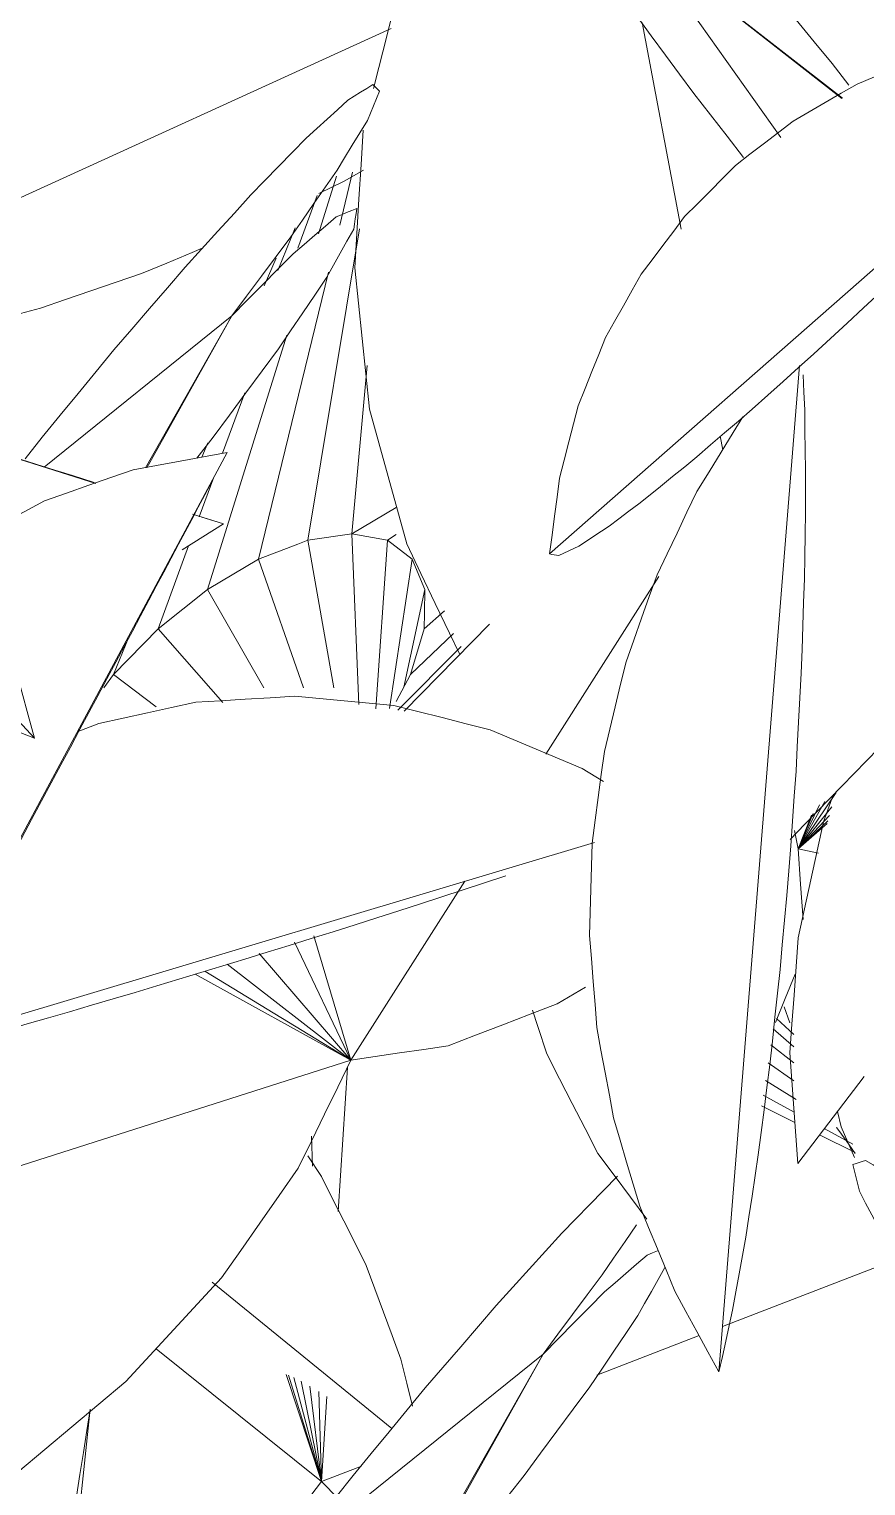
# Model space of a CAD drawing. Header units: metres. Extents: x 13.9 to 26.7, y -0.2 to 3.2.
# Drawn here: x 21.2253 to 21.2613, y 1.6956 to 1.7582 of the extents above; entities that cross this region are included whole.
import ezdxf

# ---------------------------------------------------------------- set-up
doc = ezdxf.new("R2010")
doc.units = ezdxf.units.M
doc.layers.add('Importações nas famílias', color=10, linetype='Continuous', lineweight=5)
doc.layers.add('Vegetação', color=7, linetype='Continuous', lineweight=5)

# ---------------------------------------------------------------- blocks, each defined once
blk = doc.blocks.new('Planta_pergolado_12200 - plantas pergolado_skp_Component_17-V2835-Corte 1')
at = {"layer": 'Importações nas famílias'}
for p, q in [((21.236703, 1.692618), (21.24742, 1.701251)), ((21.243639, 1.694592), (21.24742, 1.701251)), ((21.24371, 1.69461), (21.24742, 1.701251)), ((21.245908, 1.695135), (21.246612, 1.69603))]:
    blk.add_line(p, q, dxfattribs=at)
at = {"layer": 'Importações nas famílias', "flags": 128}
for points in [[(21.250619, 1.708897), (21.250022, 1.708286), (21.249425, 1.707674), (21.248828, 1.707062), (21.248231, 1.70645)], [(21.249956, 1.704652), (21.250453, 1.705369), (21.250949, 1.706085), (21.251446, 1.706802)], [(21.248231, 1.70645), (21.247526, 1.705673), (21.246821, 1.704897), (21.246116, 1.70412), (21.245411, 1.703344)], [(21.251903, 1.705508), (21.251442, 1.705111), (21.250981, 1.704715), (21.25052, 1.704319), (21.250059, 1.703923)], [(21.252349, 1.705689), (21.252126, 1.705598), (21.251903, 1.705508)], [(21.251501, 1.702909), (21.25179, 1.703426), (21.252079, 1.703943), (21.252368, 1.704461), (21.252656, 1.704978)], [(21.24742, 1.701251), (21.248054, 1.702101), (21.248688, 1.702952), (21.249322, 1.703802), (21.249956, 1.704652)], [(21.250059, 1.703923), (21.249399, 1.703255), (21.248739, 1.702587), (21.24808, 1.701919), (21.24742, 1.701251)], [(21.245411, 1.703344), (21.244646, 1.702456), (21.24388, 1.701567), (21.243115, 1.700679), (21.24235, 1.699791)], [(21.249427, 1.699839), (21.249946, 1.700606), (21.250464, 1.701374), (21.250983, 1.702141), (21.251501, 1.702909)], [(21.24235, 1.699791), (21.241577, 1.698852), (21.240804, 1.697912), (21.24003, 1.696973), (21.239257, 1.696034)], [(21.246612, 1.69603), (21.247316, 1.696982), (21.248019, 1.697934), (21.248723, 1.698886), (21.249427, 1.699839)], [(21.239257, 1.696034), (21.238529, 1.695107), (21.2378, 1.694181), (21.237072, 1.693254)]]:
    blk.add_lwpolyline(points, dxfattribs=at)
blk = doc.blocks.new('Planta_pergolado_12200 - plantas pergolado_skp_Component_16-V2836-Corte 1')
blk.add_blockref('Planta_pergolado_12200 - plantas pergolado_skp_Component_17-V2835-Corte 1', (0, 0))
blk = doc.blocks.new('Planta_pergolado_12200 - plantas pergolado_skp_-V2895-Corte 1')
blk.add_blockref('Planta_pergolado_12200 - plantas pergolado_skp_Component_16-V2836-Corte 1', (0, 0))
blk = doc.blocks.new('Planta_pergolado_12200 - plantas pergolado_skp_Component_12-V2901-Corte 1')
at = {"layer": 'Importações nas famílias'}
for p, q in [((21.227393, 1.728017), (21.228325, 1.728377)), ((21.249105, 1.726438), (21.250019, 1.725877)), ((21.24964, 1.723259), (21.220468, 1.714517))]:
    blk.add_line(p, q, dxfattribs=at)
at = {"layer": 'Importações nas famílias', "flags": 128}
for points in [[(21.228325, 1.728377), (21.229366, 1.728603), (21.230407, 1.728829), (21.231447, 1.729056), (21.232488, 1.729282)], [(21.232488, 1.729282), (21.233552, 1.729346), (21.234617, 1.72941), (21.235682, 1.729475), (21.236746, 1.729539)], [(21.236746, 1.729539), (21.23781, 1.729439), (21.238874, 1.72934), (21.239938, 1.729241), (21.241002, 1.729142)], [(21.241002, 1.729142), (21.24204, 1.728881), (21.243078, 1.728621), (21.244116, 1.72836), (21.245154, 1.7281)], [(21.245154, 1.7281), (21.246141, 1.727684), (21.247129, 1.727269), (21.248117, 1.726853), (21.249105, 1.726438)], [(21.245825, 1.721823), (21.244907, 1.721521), (21.243989, 1.72122), (21.243071, 1.720919), (21.242153, 1.720617)], [(21.242153, 1.720617), (21.241214, 1.720317), (21.240276, 1.720017), (21.239337, 1.719717), (21.238399, 1.719416)], [(21.238399, 1.719416), (21.237451, 1.719121), (21.236502, 1.718825), (21.235554, 1.718529), (21.234605, 1.718234)], [(21.234605, 1.718234), (21.233657, 1.717946), (21.23271, 1.717658), (21.231762, 1.71737), (21.230814, 1.717082)], [(21.230814, 1.717082), (21.229877, 1.716805), (21.22894, 1.716528), (21.228003, 1.716252), (21.227067, 1.715975)], [(21.227067, 1.715975), (21.226151, 1.715712), (21.225236, 1.715449), (21.224321, 1.715186), (21.223406, 1.714924)]]:
    blk.add_lwpolyline(points, dxfattribs=at)
blk = doc.blocks.new('Planta_pergolado_12200 - plantas pergolado_skp_Component_12-V2902-Corte 1')
at = {"layer": 'Importações nas famílias'}
for p, q in [((21.233836, 1.740028), (21.217904, 1.710325)), ((21.221698, 1.735459), (21.222476, 1.736059)), ((21.216721, 1.730798), (21.217319, 1.731445)), ((21.217474, 1.709524), (21.214816, 1.704568))]:
    blk.add_line(p, q, dxfattribs=at)
at = {"layer": 'Importações nas famílias', "flags": 128}
for points in [[(21.229797, 1.739283), (21.230807, 1.739469), (21.231816, 1.739655), (21.232826, 1.739842), (21.233836, 1.740028)], [(21.225981, 1.737949), (21.226935, 1.738283), (21.227889, 1.738616), (21.228843, 1.738949), (21.229797, 1.739283)], [(21.233356, 1.739117), (21.233116, 1.738661), (21.232876, 1.738205)], [(21.232876, 1.738205), (21.232595, 1.737673), (21.232313, 1.737141), (21.232032, 1.73661), (21.231751, 1.736078)], [(21.222476, 1.736059), (21.223352, 1.736532), (21.224228, 1.737004), (21.225104, 1.737477), (21.225981, 1.737949)], [(21.231751, 1.736078), (21.231431, 1.735476), (21.231111, 1.734874), (21.230791, 1.734272), (21.230471, 1.733671)], [(21.230471, 1.733671), (21.230117, 1.733005), (21.229762, 1.73234), (21.229408, 1.731675), (21.229053, 1.73101)], [(21.214607, 1.727551), (21.215135, 1.728363), (21.215664, 1.729175), (21.216193, 1.729987), (21.216721, 1.730798)], [(21.229053, 1.73101), (21.228667, 1.730288), (21.228282, 1.729567), (21.227896, 1.728846), (21.227511, 1.728125)], [(21.227511, 1.728125), (21.227099, 1.727355), (21.226686, 1.726586), (21.226274, 1.725817), (21.225862, 1.725048)], [(21.21307, 1.723991), (21.213454, 1.724881), (21.213838, 1.725771), (21.214223, 1.726661), (21.214607, 1.727551)], [(21.225862, 1.725048), (21.225428, 1.724239), (21.224994, 1.72343), (21.22456, 1.722621), (21.224125, 1.721813)], [(21.212149, 1.720202), (21.212379, 1.721149), (21.212609, 1.722097), (21.21284, 1.723044), (21.21307, 1.723991)], [(21.224125, 1.721813), (21.223674, 1.720973), (21.223222, 1.720134), (21.222771, 1.719295), (21.22232, 1.718456)], [(21.211935, 1.717255), (21.212006, 1.718237), (21.212077, 1.71922), (21.212149, 1.720202)], [(21.22232, 1.718456), (21.221856, 1.717596), (21.221392, 1.716735), (21.220929, 1.715875), (21.220468, 1.715021)], [(21.213213, 1.708363), (21.212965, 1.709346), (21.212717, 1.710329), (21.212469, 1.711312), (21.21225, 1.712179)], [(21.214816, 1.704568), (21.214415, 1.705517), (21.214014, 1.706465), (21.213614, 1.707414), (21.213213, 1.708363)], [(21.216223, 1.707166), (21.215754, 1.7063), (21.215285, 1.705434), (21.214816, 1.704568)]]:
    blk.add_lwpolyline(points, dxfattribs=at)
blk = doc.blocks.new('Planta_pergolado_12200 - plantas pergolado_skp_Component_17-V2904-Corte 1')
at = {"layer": 'Importações nas famílias'}
for p, q in [((21.225966, 1.739397), (21.234042, 1.745903)), ((21.230327, 1.739359), (21.234042, 1.745903)), ((21.230386, 1.739359), (21.234042, 1.745903)), ((21.22588, 1.740686), (21.225152, 1.73976)), ((21.232531, 1.739787), (21.233234, 1.740683))]:
    blk.add_line(p, q, dxfattribs=at)
at = {"layer": 'Importações nas famílias', "flags": 128}
for points in [[(21.240108, 1.755859), (21.239839, 1.755687), (21.239571, 1.755516), (21.239302, 1.755344), (21.239034, 1.755172)], [(21.239866, 1.754305), (21.239997, 1.75462), (21.240129, 1.754934), (21.24026, 1.755249), (21.240392, 1.755563)], [(21.240392, 1.755563), (21.240321, 1.755637), (21.24025, 1.755711), (21.240179, 1.755785), (21.240108, 1.755859)], [(21.239034, 1.755172), (21.238585, 1.754767), (21.238137, 1.754361), (21.237689, 1.753955), (21.237241, 1.75355)], [(21.238565, 1.752171), (21.23889, 1.752704), (21.239215, 1.753238), (21.23954, 1.753772), (21.239866, 1.754305)], [(21.237241, 1.75355), (21.236644, 1.752938), (21.236048, 1.752326), (21.235451, 1.751714), (21.234854, 1.751102)], [(21.236579, 1.749305), (21.237075, 1.750021), (21.237572, 1.750738), (21.238069, 1.751454), (21.238565, 1.752171)], [(21.234854, 1.751102), (21.234149, 1.750326), (21.233444, 1.749549), (21.232739, 1.748773), (21.232034, 1.747996)], [(21.239417, 1.750522), (21.239194, 1.750432), (21.238972, 1.750341), (21.238749, 1.750251), (21.238526, 1.75016)], [(21.239279, 1.74963), (21.239314, 1.749853), (21.239348, 1.750076), (21.239383, 1.750299), (21.239417, 1.750522)], [(21.238526, 1.75016), (21.238065, 1.749764), (21.237604, 1.749368), (21.237143, 1.748971), (21.236682, 1.748575)], [(21.234042, 1.745903), (21.234677, 1.746754), (21.235311, 1.747604), (21.235945, 1.748454), (21.236579, 1.749305)], [(21.238124, 1.747561), (21.238413, 1.748078), (21.238701, 1.748596), (21.23899, 1.749113), (21.239279, 1.74963)], [(21.236682, 1.748575), (21.236022, 1.747907), (21.235362, 1.747239), (21.234702, 1.746571), (21.234042, 1.745903)], [(21.232034, 1.747996), (21.231268, 1.747108), (21.230503, 1.74622), (21.229738, 1.745332), (21.228973, 1.744443)], [(21.23605, 1.744491), (21.236568, 1.745258), (21.237087, 1.746026), (21.237605, 1.746793), (21.238124, 1.747561)], [(21.228973, 1.744443), (21.2282, 1.743504), (21.227426, 1.742565), (21.226653, 1.741625), (21.22588, 1.740686)], [(21.233234, 1.740683), (21.233938, 1.741635), (21.234642, 1.742587), (21.235346, 1.743539), (21.23605, 1.744491)]]:
    blk.add_lwpolyline(points, dxfattribs=at)
blk = doc.blocks.new('Planta_pergolado_12200 - plantas pergolado_skp_Component_16-V2905-Corte 1')
for name in ['Planta_pergolado_12200 - plantas pergolado_skp_Component_17-V2904-Corte 1', 'Planta_pergolado_12200 - plantas pergolado_skp_Component_12-V2902-Corte 1', 'Planta_pergolado_12200 - plantas pergolado_skp_Component_12-V2901-Corte 1']:
    blk.add_blockref(name, (0, 0))
blk = doc.blocks.new('Planta_pergolado_12200 - plantas pergolado_skp_Component_12-V88-Corte 1')
at = {"layer": 'Importações nas famílias'}
blk.add_line((16.564031, 0.791203), (16.591644, 0.820944), dxfattribs=at)
at = {"layer": 'Importações nas famílias', "flags": 128}
for points in [[(16.589206, 0.821122), (16.588551, 0.821013), (16.587895, 0.820904), (16.58724, 0.820796), (16.586585, 0.820687)], [(16.591644, 0.820944), (16.591034, 0.820989), (16.590425, 0.821033), (16.589815, 0.821077), (16.589206, 0.821122)], [(16.591234, 0.817929), (16.591337, 0.818683), (16.591439, 0.819437), (16.591541, 0.82019), (16.591644, 0.820944)], [(16.586585, 0.820687), (16.585899, 0.820428), (16.585213, 0.820169), (16.584527, 0.81991), (16.583841, 0.819651)], [(16.583841, 0.819651), (16.583141, 0.819248), (16.582441, 0.818845), (16.581741, 0.818442), (16.581041, 0.818038)], [(16.581041, 0.818038), (16.580343, 0.8175), (16.579644, 0.816962), (16.578946, 0.816424), (16.578248, 0.815886)], [(16.59042, 0.814907), (16.590624, 0.815662), (16.590827, 0.816418), (16.591031, 0.817174), (16.591234, 0.817929)], [(16.578248, 0.815886), (16.577568, 0.815226), (16.576888, 0.814565), (16.576209, 0.813905), (16.575529, 0.813245)], [(16.589211, 0.811909), (16.589513, 0.812659), (16.589815, 0.813408), (16.590118, 0.814157), (16.59042, 0.814907)], [(16.575529, 0.813245), (16.574883, 0.812478), (16.574238, 0.811711), (16.573593, 0.810944), (16.572947, 0.810177)], [(16.587619, 0.808971), (16.588017, 0.809706), (16.588415, 0.81044), (16.588813, 0.811175), (16.589211, 0.811909)], [(16.572947, 0.810177), (16.572351, 0.809321), (16.571755, 0.808465), (16.571159, 0.80761), (16.570563, 0.806754)], [(16.585663, 0.806124), (16.586152, 0.806836), (16.586641, 0.807548), (16.58713, 0.808259), (16.587619, 0.808971)], [(16.570563, 0.806754), (16.570031, 0.805829), (16.569499, 0.804905), (16.568966, 0.803981), (16.568434, 0.803056)], [(16.583364, 0.803401), (16.583938, 0.804081), (16.584513, 0.804762), (16.585088, 0.805443), (16.585663, 0.806124)], [(16.580748, 0.80083), (16.581402, 0.801473), (16.582056, 0.802115), (16.58271, 0.802758), (16.583364, 0.803401)], [(16.568434, 0.803056), (16.567977, 0.802085), (16.567521, 0.801114), (16.567064, 0.800142), (16.566786, 0.79955)], [(16.577843, 0.798442), (16.578569, 0.799039), (16.579295, 0.799636), (16.580021, 0.800233), (16.580748, 0.80083)], [(16.574683, 0.796262), (16.575473, 0.796807), (16.576263, 0.797352), (16.577053, 0.797897), (16.577843, 0.798442)], [(16.571302, 0.794315), (16.572148, 0.794802), (16.572993, 0.795289), (16.573838, 0.795776), (16.574683, 0.796262)], [(16.564854, 0.794192), (16.56458, 0.793196), (16.564305, 0.7922), (16.564031, 0.791203)], [(16.567738, 0.792623), (16.568629, 0.793046), (16.56952, 0.793469), (16.570411, 0.793892), (16.571302, 0.794315)], [(16.564031, 0.791203), (16.564958, 0.791558), (16.565884, 0.791913), (16.566811, 0.792268), (16.567738, 0.792623)]]:
    blk.add_lwpolyline(points, dxfattribs=at)
blk = doc.blocks.new('Planta_pergolado_12200 - plantas pergolado_skp_Component_16-V2921-Corte 1')
at = {"extrusion": (0, 0, -1), "zscale": -1}
blk.add_blockref('Planta_pergolado_12200 - plantas pergolado_skp_Component_12-V88-Corte 1', (-37.789593, 0.936533), dxfattribs=at)
blk = doc.blocks.new('Planta_pergolado_12200 - plantas pergolado_skp_Component_12-V2706-Corte 1')
at = {"layer": 'Importações nas famílias'}
for p, q in [((21.247705, 0.993632), (21.273953, 1.016735)), ((21.271732, 1.014468), (21.270992, 1.013713))]:
    blk.add_line(p, q, dxfattribs=at)
at = {"layer": 'Importações nas famílias', "flags": 128}
for points in [[(21.267107, 1.016006), (21.267947, 1.016143), (21.268786, 1.01628), (21.269625, 1.016416), (21.270465, 1.016553)], [(21.270465, 1.016553), (21.271337, 1.016599), (21.272209, 1.016644), (21.273081, 1.01669), (21.273953, 1.016735)], [(21.273953, 1.016735), (21.273213, 1.01598), (21.272472, 1.015224)], [(21.263917, 1.0151), (21.264715, 1.015326), (21.265512, 1.015553), (21.26631, 1.015779), (21.267107, 1.016006)], [(21.260931, 1.013844), (21.261677, 1.014158), (21.262424, 1.014472), (21.263171, 1.014786), (21.263917, 1.0151)], [(21.258181, 1.012254), (21.258868, 1.012651), (21.259556, 1.013049), (21.260243, 1.013447), (21.260931, 1.013844)], [(21.270992, 1.013713), (21.270232, 1.012955), (21.269472, 1.012197), (21.268712, 1.011439), (21.267951, 1.010682)], [(21.255697, 1.010346), (21.256318, 1.010823), (21.256939, 1.0113), (21.25756, 1.011777), (21.258181, 1.012254)], [(21.267951, 1.010682), (21.267189, 1.00994), (21.266427, 1.009198), (21.265665, 1.008456), (21.264903, 1.007714)], [(21.253508, 1.008141), (21.254056, 1.008692), (21.254603, 1.009243), (21.25515, 1.009794), (21.255697, 1.010346)], [(21.251639, 1.005665), (21.252106, 1.006284), (21.252574, 1.006903), (21.253041, 1.007522), (21.253508, 1.008141)], [(21.264903, 1.007714), (21.264157, 1.007005), (21.263411, 1.006296), (21.262665, 1.005587), (21.261918, 1.004878)], [(21.250108, 1.002945), (21.250491, 1.003625), (21.250873, 1.004305), (21.251256, 1.004985), (21.251639, 1.005665)], [(21.261918, 1.004878), (21.261206, 1.004219), (21.260493, 1.00356), (21.25978, 1.002901), (21.259067, 1.002241)], [(21.248935, 1.00001), (21.249228, 1.000744), (21.249522, 1.001477), (21.249815, 1.002211), (21.250108, 1.002945)], [(21.259067, 1.002241), (21.258404, 1.001647), (21.257742, 1.001053), (21.257079, 1.000459), (21.256416, 0.999865)], [(21.248131, 0.996894), (21.248332, 0.997673), (21.248533, 0.998452), (21.248734, 0.999231), (21.248935, 1.00001)], [(21.256416, 0.999865), (21.255819, 0.999351), (21.255222, 0.998836), (21.254625, 0.998321), (21.254028, 0.997806)], [(21.254028, 0.997806), (21.253511, 0.997383), (21.252994, 0.996959), (21.252476, 0.996535), (21.251959, 0.996112)], [(21.247705, 0.993632), (21.247812, 0.994447), (21.247918, 0.995263), (21.248024, 0.996079), (21.248131, 0.996894)], [(21.251959, 0.996112), (21.251534, 0.995789), (21.251108, 0.995467), (21.250683, 0.995144), (21.250257, 0.994822)], [(21.250257, 0.994822), (21.249933, 0.994608), (21.24961, 0.994395), (21.249286, 0.994181), (21.248962, 0.993967)], [(21.248962, 0.993967), (21.248748, 0.993867), (21.248534, 0.993767), (21.248319, 0.993667), (21.248105, 0.993567)], [(21.248105, 0.993567), (21.248005, 0.993583), (21.247905, 0.993599), (21.247805, 0.993615), (21.247705, 0.993632)]]:
    blk.add_lwpolyline(points, dxfattribs=at)
blk = doc.blocks.new('Planta_pergolado_12200 - plantas pergolado_skp_Component_12-V158-Corte 1')
at = {"layer": 'Importações nas famílias'}
blk.add_line((16.709104, 1.098091), (16.705636, 1.141375), dxfattribs=at)
at = {"layer": 'Importações nas famílias', "flags": 128}
for points in [[(16.705482, 1.140979), (16.70545, 1.140221), (16.705418, 1.139463)], [(16.705418, 1.139463), (16.705408, 1.138598), (16.705398, 1.137734), (16.705388, 1.136869), (16.705379, 1.136005)], [(16.710051, 1.135958), (16.70953, 1.136805), (16.70901, 1.137651), (16.70849, 1.138498), (16.708079, 1.139166)], [(16.705379, 1.136005), (16.705391, 1.135054), (16.705404, 1.134103), (16.705416, 1.133152), (16.705429, 1.132201)], [(16.711767, 1.132373), (16.711338, 1.133269), (16.710909, 1.134166), (16.71048, 1.135062), (16.710051, 1.135958)], [(16.705429, 1.132201), (16.705464, 1.131186), (16.705499, 1.130172), (16.705534, 1.129157), (16.705568, 1.128142)], [(16.713099, 1.128628), (16.712766, 1.129564), (16.712433, 1.130501), (16.7121, 1.131437), (16.711767, 1.132373)], [(16.714033, 1.124766), (16.713799, 1.125732), (16.713566, 1.126697), (16.713333, 1.127663), (16.713099, 1.128628)], [(16.705568, 1.128142), (16.705625, 1.127087), (16.705681, 1.126032), (16.705737, 1.124977), (16.705793, 1.123922)], [(16.714557, 1.12083), (16.714426, 1.121814), (16.714295, 1.122798), (16.714164, 1.123782), (16.714033, 1.124766)], [(16.705793, 1.123922), (16.705869, 1.122852), (16.705946, 1.121782), (16.706022, 1.120711), (16.706098, 1.119641)], [(16.714666, 1.116863), (16.714639, 1.117854), (16.714611, 1.118846), (16.714584, 1.119838), (16.714557, 1.12083)], [(16.706098, 1.119641), (16.706193, 1.11858), (16.706287, 1.11752), (16.706382, 1.116459), (16.706476, 1.115398)], [(16.714359, 1.112909), (16.714435, 1.113897), (16.714512, 1.114886), (16.714589, 1.115874), (16.714666, 1.116863)], [(16.706476, 1.115398), (16.706587, 1.114372), (16.706697, 1.113346), (16.706808, 1.11232), (16.706918, 1.111294)], [(16.713639, 1.109012), (16.713819, 1.109986), (16.713999, 1.11096), (16.714179, 1.111934), (16.714359, 1.112909)], [(16.706918, 1.111294), (16.707042, 1.110327), (16.707166, 1.109359), (16.70729, 1.108392), (16.707414, 1.107424)], [(16.712514, 1.105215), (16.712795, 1.106164), (16.713076, 1.107114), (16.713357, 1.108063), (16.713639, 1.109012)], [(16.707414, 1.107424), (16.707549, 1.106538), (16.707683, 1.105652), (16.707818, 1.104766), (16.707952, 1.10388)], [(16.710996, 1.101562), (16.711376, 1.102475), (16.711755, 1.103388), (16.712134, 1.104302), (16.712514, 1.105215)], [(16.707952, 1.10388), (16.708094, 1.103096), (16.708236, 1.102312), (16.708378, 1.101528), (16.70852, 1.100745)], [(16.709104, 1.098091), (16.709577, 1.098959), (16.71005, 1.099826), (16.710523, 1.100694), (16.710996, 1.101562)], [(16.70852, 1.100745), (16.708666, 1.100081), (16.708812, 1.099418), (16.708958, 1.098755), (16.709104, 1.098091)]]:
    blk.add_lwpolyline(points, dxfattribs=at)
blk = doc.blocks.new('Planta_pergolado_12200 - plantas pergolado_skp_Component_16-V2942-Corte 1')
blk.add_blockref('Planta_pergolado_12200 - plantas pergolado_skp_Component_12-V2706-Corte 1', (0, 0.742029))
at = {"extrusion": (0, 0, -1), "zscale": -1}
blk.add_blockref('Planta_pergolado_12200 - plantas pergolado_skp_Component_12-V158-Corte 1', (-37.96409, 0.602393), dxfattribs=at)
blk = doc.blocks.new('Planta_pergolado_12200 - plantas pergolado_skp_-V2967-Corte 1')
for name in ['Planta_pergolado_12200 - plantas pergolado_skp_Component_16-V2921-Corte 1', 'Planta_pergolado_12200 - plantas pergolado_skp_Component_16-V2942-Corte 1', 'Planta_pergolado_12200 - plantas pergolado_skp_Component_16-V2905-Corte 1']:
    blk.add_blockref(name, (0, 0))
blk = doc.blocks.new('Planta_pergolado_12200 - plantas pergolado_skp_-V2968-Corte 1')
for name in ['Planta_pergolado_12200 - plantas pergolado_skp_-V2967-Corte 1', 'Planta_pergolado_12200 - plantas pergolado_skp_-V2895-Corte 1']:
    blk.add_blockref(name, (0, 0))
blk = doc.blocks.new('Planta_pergolado_12200 - plantas pergolado_skp_Component_12-V778-Corte 1')
at = {"layer": 'Importações nas famílias'}
for p, q in [((16.649236, 1.717993), (16.648657, 1.717108)), ((16.645626, 1.706264), (16.653355, 1.712567))]:
    blk.add_line(p, q, dxfattribs=at)
at = {"layer": 'Importações nas famílias', "flags": 128}
for points in [[(16.648657, 1.717108), (16.648176, 1.716151), (16.647695, 1.715194), (16.647214, 1.714237), (16.646734, 1.71328)], [(16.646734, 1.71328), (16.646362, 1.712273), (16.64599, 1.711267), (16.645619, 1.710261), (16.645247, 1.709255)], [(16.645247, 1.709255), (16.644993, 1.708223), (16.644749, 1.707229)]]:
    blk.add_lwpolyline(points, dxfattribs=at)
blk = doc.blocks.new('Planta_pergolado_12200 - plantas pergolado_skp_Component_16-V3179-Corte 1')
at = {"extrusion": (0, 0, -1), "zscale": -0.9999999999999996}
blk.add_blockref('Planta_pergolado_12200 - plantas pergolado_skp_Component_12-V778-Corte 1', (-37.88655, -0.008219), dxfattribs=at)
blk = doc.blocks.new('Planta_pergolado_12200 - plantas pergolado_skp_-V3234-Corte 1')
blk.add_blockref('Planta_pergolado_12200 - plantas pergolado_skp_Component_16-V3179-Corte 1', (0, 0))
blk = doc.blocks.new('Planta_pergolado_12200 - plantas pergolado_skp_Component_12-V942-Corte 1')
at = {"layer": 'Importações nas famílias'}
for p, q in [((16.627071, 1.732354), (16.626645, 1.733544)), ((16.625322, 1.72141), (16.628176, 1.717671))]:
    blk.add_line(p, q, dxfattribs=at)
at = {"layer": 'Importações nas famílias', "flags": 128}
for points in [[(16.628153, 1.727364), (16.627883, 1.728611), (16.627612, 1.729859), (16.627342, 1.731106), (16.627071, 1.732354)], [(16.628524, 1.722431), (16.628432, 1.723664), (16.628339, 1.724898), (16.628246, 1.726131), (16.628153, 1.727364)], [(16.628176, 1.717671), (16.628263, 1.718861), (16.62835, 1.720051), (16.628437, 1.721241), (16.628524, 1.722431)]]:
    blk.add_lwpolyline(points, dxfattribs=at)
blk = doc.blocks.new('Planta_pergolado_12200 - plantas pergolado_skp_Component_17-V3294-Corte 1')
at = {"layer": 'Importações nas famílias'}
for p, q in [((21.238543, 1.75191), (21.237771, 1.749435)), ((21.239233, 1.752076), (21.238682, 1.749805)), ((21.236883, 1.748811), (21.237714, 1.751072)), ((21.236014, 1.747858), (21.23676, 1.749695)), ((21.237305, 1.736251), (21.239535, 1.749652)), ((21.235948, 1.748383), (21.235436, 1.747187)), ((21.23819, 1.747782), (21.235192, 1.735435)), ((21.236409, 1.745073), (21.232997, 1.734137)), ((21.239193, 1.736529), (21.23986, 1.743772)), ((21.233643, 1.739993), (21.234596, 1.742587)), ((21.232753, 1.739828), (21.233001, 1.740437)), ((21.23264, 1.737263), (21.233266, 1.738966)), ((21.239193, 1.736529), (21.241107, 1.737658)), ((21.23688, 1.736087), (21.237305, 1.736251)), ((21.237305, 1.736251), (21.239193, 1.736529)), ((21.237305, 1.736251), (21.23843, 1.729907)), ((21.239496, 1.729184), (21.239193, 1.736529)), ((21.239193, 1.736529), (21.240726, 1.736251)), ((21.240234, 1.728999), (21.240726, 1.736251)), ((21.241107, 1.736497), (21.240726, 1.736251)), ((21.240726, 1.736251), (21.2418, 1.735435)), ((21.23087, 1.732446), (21.23218, 1.73601)), ((21.23688, 1.736087), (21.235192, 1.735435)), ((21.235192, 1.735435), (21.232997, 1.734137)), ((21.237122, 1.729907), (21.235192, 1.735435)), ((21.240812, 1.729009), (21.2418, 1.735435)), ((21.2418, 1.735435), (21.242343, 1.734137)), ((21.252406, 1.734696), (21.247543, 1.727057)), ((21.232997, 1.734137), (21.23087, 1.732446)), ((21.23542, 1.729907), (21.232997, 1.734137)), ((21.242343, 1.734137), (21.241431, 1.729928)), ((21.242343, 1.734137), (21.242327, 1.733123)), ((21.243188, 1.73322), (21.242316, 1.732446)), ((21.242327, 1.733123), (21.242316, 1.732446)), ((21.23087, 1.732446), (21.228956, 1.730476)), ((21.233651, 1.729277), (21.23087, 1.732446)), ((21.245123, 1.732649), (21.241451, 1.728899)), ((21.242316, 1.732446), (21.241722, 1.730476)), ((21.228956, 1.730476), (21.229596, 1.732053)), ((21.243567, 1.732243), (21.241722, 1.730476)), ((21.243904, 1.731685), (21.241181, 1.728945)), ((21.228956, 1.730476), (21.228533, 1.729907)), ((21.230788, 1.729091), (21.228956, 1.730476)), ((21.241722, 1.730476), (21.241107, 1.729317)), ((21.24406, 1.721587), (21.23916, 1.71389)), ((21.237567, 1.719232), (21.23916, 1.71389)), ((21.236728, 1.71896), (21.23916, 1.71389)), ((21.233836, 1.718023), (21.23916, 1.71389)), ((21.235219, 1.718471), (21.23916, 1.71389)), ((21.23916, 1.71389), (21.23247, 1.717591)), ((21.23916, 1.71389), (21.232876, 1.717712)), ((21.249249, 1.717036), (21.248032, 1.716317)), ((21.220966, 1.708072), (21.23916, 1.71389))]:
    blk.add_line(p, q, dxfattribs=at)
at = {"layer": 'Importações nas famílias', "flags": 128}
for points in [[(21.261861, 1.727314), (21.2608, 1.726222), (21.259739, 1.72513), (21.258677, 1.724038), (21.258043, 1.723385)], [(21.248032, 1.716317), (21.24686, 1.715864), (21.245689, 1.715412), (21.244517, 1.71496), (21.243346, 1.714507)], [(21.243346, 1.714507), (21.242299, 1.714353), (21.241253, 1.714199), (21.240206, 1.714044), (21.23916, 1.71389)], [(21.23916, 1.71389), (21.238594, 1.712728), (21.238029, 1.711566), (21.237463, 1.710404), (21.236897, 1.709241)], [(21.236897, 1.709241), (21.236072, 1.708063), (21.235247, 1.706885), (21.234422, 1.705706), (21.233596, 1.704528)], [(21.233596, 1.704528), (21.232568, 1.703414), (21.231539, 1.7023), (21.230511, 1.701185), (21.229482, 1.700071)], [(21.229482, 1.700071), (21.22832, 1.699097), (21.227158, 1.698123), (21.225996, 1.697149), (21.224834, 1.696175)]]:
    blk.add_lwpolyline(points, dxfattribs=at)
blk = doc.blocks.new('Planta_pergolado_12200 - plantas pergolado_skp_Component_16-V3295-Corte 1')
blk.add_blockref('Planta_pergolado_12200 - plantas pergolado_skp_Component_17-V3294-Corte 1', (0, 0))
at = {"extrusion": (0, 0, -1), "zscale": -0.9999999999999994}
blk.add_blockref('Planta_pergolado_12200 - plantas pergolado_skp_Component_12-V942-Corte 1', (-37.88655, -0.008219), dxfattribs=at)
blk = doc.blocks.new('Planta_pergolado_12200 - plantas pergolado_skp_-V3302-Corte 1')
blk.add_blockref('Planta_pergolado_12200 - plantas pergolado_skp_Component_16-V3295-Corte 1', (0, 0))
blk = doc.blocks.new('Planta_pergolado_12200 - plantas pergolado_skp_-V3303-Corte 1')
blk.add_blockref('Planta_pergolado_12200 - plantas pergolado_skp_-V3302-Corte 1', (0, 0))
blk = doc.blocks.new('Planta_pergolado_12200 - plantas pergolado_skp_-V3304-Corte 1')
for name in ['Planta_pergolado_12200 - plantas pergolado_skp_-V3303-Corte 1', 'Planta_pergolado_12200 - plantas pergolado_skp_-V3234-Corte 1']:
    blk.add_blockref(name, (0, 0))
blk = doc.blocks.new('Planta_pergolado_12200 - plantas pergolado_skp_Component_12-V3436-Corte 1')
at = {"layer": 'Importações nas famílias'}
for p, q in [((21.228186, 1.738695), (21.220468, 1.741137)), ((21.233675, 1.736957), (21.232344, 1.737378)), ((21.233675, 1.736957), (21.232756, 1.737251))]:
    blk.add_line(p, q, dxfattribs=at)
at = {"layer": 'Importações nas famílias', "flags": 128}
for points in [[(21.226245, 1.739329), (21.225299, 1.739631), (21.224352, 1.739932), (21.223406, 1.740233), (21.222459, 1.740535)], [(21.228121, 1.738731), (21.227183, 1.73903), (21.226245, 1.739329)], [(21.231905, 1.735836), (21.23279, 1.736396), (21.233675, 1.736957)]]:
    blk.add_lwpolyline(points, dxfattribs=at)
blk = doc.blocks.new('Planta_pergolado_12200 - plantas pergolado_skp_Component_16-V3439-Corte 1')
blk.add_blockref('Planta_pergolado_12200 - plantas pergolado_skp_Component_12-V3436-Corte 1', (0, 0))
blk = doc.blocks.new('Planta_pergolado_12200 - plantas pergolado_skp_Component_12-V3457-Corte 1')
at = {"layer": 'Importações nas famílias'}
for p, q in [((21.226663, 1.686681), (21.227945, 1.698873)), ((21.226242, 1.687351), (21.226326, 1.687984))]:
    blk.add_line(p, q, dxfattribs=at)
at = {"layer": 'Importações nas famílias', "flags": 128}
for points in [[(21.227361, 1.695126), (21.227508, 1.696072), (21.227655, 1.697018), (21.227802, 1.697964), (21.227943, 1.698871)], [(21.226818, 1.691471), (21.226954, 1.692385), (21.227089, 1.693299), (21.227225, 1.694212), (21.227361, 1.695126)], [(21.217901, 1.692099), (21.217874, 1.692066), (21.21741, 1.691481)], [(21.226326, 1.687984), (21.226449, 1.688856), (21.226572, 1.689728), (21.226695, 1.690599), (21.226818, 1.691471)]]:
    blk.add_lwpolyline(points, dxfattribs=at)
blk = doc.blocks.new('Planta_pergolado_12200 - plantas pergolado_skp_Component_16-V3462-Corte 1')
blk.add_blockref('Planta_pergolado_12200 - plantas pergolado_skp_Component_12-V3457-Corte 1', (0, 0))
blk = doc.blocks.new('Planta_pergolado_12200 - plantas pergolado_skp_Component_17-V3470-Corte 1')
at = {"layer": 'Importações nas famílias'}
for p, q in [((21.260296, 1.75527), (21.251683, 1.761969)), ((21.251683, 1.761969), (21.260267, 1.755254)), ((21.257649, 1.753577), (21.251683, 1.761969)), ((21.260574, 1.755825), (21.259846, 1.756752))]:
    blk.add_line(p, q, dxfattribs=at)
at = {"layer": 'Importações nas famílias', "flags": 128}
for points in [[(21.259846, 1.756752), (21.259073, 1.757691), (21.2583, 1.758631), (21.257526, 1.75957), (21.256753, 1.760509)], [(21.251465, 1.758775), (21.252075, 1.757947), (21.252685, 1.757119), (21.253295, 1.756291), (21.253904, 1.755463)], [(21.253904, 1.755463), (21.254618, 1.754547), (21.255331, 1.75363), (21.256045, 1.752714)]]:
    blk.add_lwpolyline(points, dxfattribs=at)
blk = doc.blocks.new('Planta_pergolado_12200 - plantas pergolado_skp_Component_16-V3471-Corte 1')
blk.add_blockref('Planta_pergolado_12200 - plantas pergolado_skp_Component_17-V3470-Corte 1', (0, 0))
blk = doc.blocks.new('Planta_pergolado_12200 - plantas pergolado_skp_Component_12-V3483-Corte 1')
at = {"layer": 'Importações nas famílias'}
for p, q in [((21.257787, 1.716178), (21.258028, 1.715498)), ((21.260034, 1.711003), (21.260046, 1.710982))]:
    blk.add_line(p, q, dxfattribs=at)
at = {"layer": 'Importações nas famílias', "flags": 128}
blk.add_lwpolyline([(21.260046, 1.710982), (21.260447, 1.710431), (21.260848, 1.70988)], dxfattribs=at)
blk = doc.blocks.new('Planta_pergolado_12200 - plantas pergolado_skp_Component_17-V3487-Corte 1')
at = {"layer": 'Importações nas famílias'}
for p, q in [((21.278315, 1.685917), (21.271457, 1.697384)), ((21.283789, 1.688464), (21.278315, 1.685917)), ((21.283443, 1.688424), (21.278315, 1.685917)), ((21.284638, 1.688171), (21.278315, 1.685917)), ((21.296745, 1.687878), (21.28732, 1.686144)), ((21.296745, 1.687878), (21.28822, 1.687576)), ((21.296745, 1.687878), (21.288495, 1.684563)), ((21.296745, 1.687878), (21.289833, 1.682878)), ((21.296745, 1.687878), (21.290481, 1.688275)), ((21.296745, 1.687878), (21.291244, 1.681203)), ((21.296745, 1.687878), (21.291881, 1.688475)), ((21.296745, 1.687878), (21.292631, 1.679651)), ((21.296745, 1.687878), (21.292705, 1.688472)), ((21.296745, 1.687878), (21.293552, 1.688313)), ((21.296745, 1.687878), (21.293901, 1.67833)), ((21.294966, 1.677329), (21.296745, 1.687878)), ((21.296745, 1.687878), (21.295754, 1.676716)), ((21.296745, 1.687878), (21.296339, 1.679236)), ((21.296745, 1.687878), (21.29651, 1.68191)), ((21.28639, 1.687512), (21.278315, 1.685917)), ((21.286808, 1.686898), (21.28732, 1.686144)), ((21.28732, 1.686144), (21.278315, 1.685917)), ((21.28732, 1.686144), (21.288495, 1.684563)), ((21.278315, 1.685917), (21.300823, 1.660597)), ((21.288495, 1.684563), (21.278315, 1.685917)), ((21.301128, 1.660908), (21.288495, 1.684563)), ((21.289833, 1.682878), (21.288495, 1.684563)), ((21.291244, 1.681203), (21.289833, 1.682878)), ((21.289833, 1.682878), (21.301148, 1.660928)), ((21.292631, 1.679651), (21.291244, 1.681203)), ((21.291244, 1.681203), (21.301175, 1.660957)), ((21.301156, 1.661113), (21.292631, 1.679651)), ((21.293901, 1.67833), (21.292631, 1.679651)), ((21.296332, 1.679082), (21.296212, 1.676533)), ((21.301199, 1.661162), (21.293901, 1.67833)), ((21.294752, 1.67753), (21.293901, 1.67833)), ((21.294966, 1.677329), (21.295754, 1.676716)), ((21.294966, 1.677329), (21.301245, 1.661215)), ((21.296338, 1.677558), (21.296308, 1.676792)), ((21.295754, 1.676716), (21.296212, 1.676533)), ((21.295754, 1.676716), (21.30387, 1.663987)), ((21.295754, 1.676716), (21.301288, 1.661265)), ((21.296212, 1.676533), (21.296308, 1.676792)), ((21.303933, 1.664049), (21.296308, 1.676792)), ((21.303906, 1.664022), (21.296212, 1.676533)), ((21.303947, 1.664062), (21.29722, 1.675467)), ((21.298925, 1.659402), (21.299479, 1.658938))]:
    blk.add_line(p, q, dxfattribs=at)
at = {"layer": 'Importações nas famílias', "flags": 128}
for points in [[(21.26128, 1.709582), (21.261146, 1.709536), (21.261011, 1.70949), (21.260877, 1.709444), (21.260743, 1.709398)], [(21.260743, 1.709398), (21.260813, 1.709111), (21.260883, 1.708824), (21.260953, 1.708537), (21.261023, 1.70825)], [(21.26194, 1.709184), (21.26161, 1.709383), (21.26128, 1.709582)], [(21.261023, 1.70825), (21.261292, 1.707741), (21.261562, 1.707232), (21.261832, 1.706723), (21.262102, 1.706214)], [(21.264508, 1.702593), (21.265109, 1.701757), (21.265711, 1.700921), (21.266313, 1.700085)], [(21.266313, 1.700085), (21.267024, 1.699167), (21.267735, 1.698248), (21.268447, 1.69733)], [(21.269158, 1.696411), (21.26993, 1.695473), (21.270703, 1.694534), (21.271475, 1.693595), (21.272247, 1.692656)], [(21.272247, 1.692656), (21.273028, 1.691762), (21.273809, 1.690867), (21.27459, 1.689972), (21.275371, 1.689077)], [(21.275371, 1.689077), (21.276107, 1.688287), (21.276843, 1.687497), (21.277579, 1.686707), (21.278315, 1.685917)], [(21.278315, 1.685917), (21.278427, 1.685553), (21.278539, 1.685189), (21.27865, 1.684826), (21.278762, 1.684462)], [(21.278762, 1.684462), (21.279125, 1.683822), (21.279489, 1.683183), (21.279852, 1.682543), (21.280216, 1.681903)], [(21.280216, 1.681903), (21.2808, 1.681042), (21.281384, 1.680181), (21.281968, 1.67932), (21.282552, 1.678459)], [(21.282552, 1.678459), (21.283306, 1.677451), (21.284061, 1.676442), (21.284816, 1.675433), (21.285571, 1.674425)], [(21.300076, 1.672005), (21.299335, 1.672939), (21.298593, 1.673873), (21.297851, 1.674808)], [(21.285571, 1.674425), (21.286432, 1.673354), (21.287293, 1.672284), (21.288154, 1.671214), (21.289015, 1.670144)], [(21.30268, 1.6685), (21.302029, 1.669376), (21.301378, 1.670252), (21.300727, 1.671129), (21.300076, 1.672005)], [(21.289015, 1.670144), (21.289909, 1.669104), (21.290802, 1.668063), (21.291696, 1.667023), (21.29259, 1.665983)], [(21.304743, 1.665467), (21.304227, 1.666225), (21.303711, 1.666983), (21.303196, 1.667742), (21.30268, 1.6685)], [(21.29259, 1.665983), (21.29344, 1.665062), (21.29429, 1.66414), (21.29514, 1.663219), (21.29599, 1.662297)], [(21.29599, 1.662297), (21.296724, 1.661574), (21.297457, 1.66085), (21.298191, 1.660126), (21.298925, 1.659402)]]:
    blk.add_lwpolyline(points, dxfattribs=at)
blk = doc.blocks.new('Planta_pergolado_12200 - plantas pergolado_skp_Component_16-V3488-Corte 1')
for name in ['Planta_pergolado_12200 - plantas pergolado_skp_Component_12-V3483-Corte 1', 'Planta_pergolado_12200 - plantas pergolado_skp_Component_17-V3487-Corte 1']:
    blk.add_blockref(name, (0, 0))
blk = doc.blocks.new('Planta_pergolado_12200 - plantas pergolado_skp_-V3518-Corte 1')
for name in ['Planta_pergolado_12200 - plantas pergolado_skp_Component_16-V3439-Corte 1', 'Planta_pergolado_12200 - plantas pergolado_skp_Component_16-V3471-Corte 1', 'Planta_pergolado_12200 - plantas pergolado_skp_Component_16-V3462-Corte 1', 'Planta_pergolado_12200 - plantas pergolado_skp_Component_16-V3488-Corte 1']:
    blk.add_blockref(name, (0, 0))
blk = doc.blocks.new('Planta_pergolado_12200 - plantas pergolado_skp_Component_17-V3572-Corte 1')
at = {"layer": 'Importações nas famílias'}
for p, q in [((21.258207, 1.714987), (21.257463, 1.715681)), ((21.258206, 1.714466), (21.257317, 1.71524)), ((21.258204, 1.71377), (21.257213, 1.714554)), ((21.239006, 1.713573), (21.238618, 1.707386)), ((21.258203, 1.713), (21.257094, 1.713777)), ((21.258307, 1.712203), (21.25698, 1.71302)), ((21.258213, 1.711658), (21.256883, 1.712383)), ((21.256813, 1.711924), (21.258245, 1.711213)), ((21.237464, 1.710616), (21.237501, 1.709327)), ((21.259314, 1.710683), (21.260848, 1.709922)), ((21.260735, 1.710281), (21.259515, 1.710947)), ((21.262419, 1.705251), (21.255142, 1.702437)), ((21.254134, 1.702047), (21.249732, 1.700344)), ((21.230788, 1.701476), (21.237889, 1.695763)), ((21.237889, 1.695763), (21.236372, 1.700373)), ((21.236479, 1.700346), (21.237889, 1.695763)), ((21.236699, 1.700249), (21.237889, 1.695763)), ((21.237889, 1.695763), (21.237017, 1.700085)), ((21.237889, 1.695763), (21.237394, 1.699873)), ((21.237778, 1.699642), (21.237889, 1.695763)), ((21.238119, 1.699424), (21.237889, 1.695763)), ((21.23961, 1.696429), (21.237889, 1.695763)), ((21.237889, 1.695763), (21.238606, 1.69504))]:
    blk.add_line(p, q, dxfattribs=at)
at = {"layer": 'Importações nas famílias', "flags": 128}
blk.add_lwpolyline([(21.236623, 1.694087), (21.237256, 1.694925), (21.237889, 1.695763)], dxfattribs=at)
blk = doc.blocks.new('Planta_pergolado_12200 - plantas pergolado_skp_Component_16-V3573-Corte 1')
blk.add_blockref('Planta_pergolado_12200 - plantas pergolado_skp_Component_17-V3572-Corte 1', (0, 0))
blk = doc.blocks.new('Planta_pergolado_12200 - plantas pergolado_skp_-V3599-Corte 1')
blk.add_blockref('Planta_pergolado_12200 - plantas pergolado_skp_Component_16-V3573-Corte 1', (0, 0))
blk = doc.blocks.new('Planta_pergolado_12200 - plantas pergolado_skp_-V3600-Corte 1')
blk.add_blockref('Planta_pergolado_12200 - plantas pergolado_skp_-V3599-Corte 1', (0, 0))
blk = doc.blocks.new('Planta_pergolado_12200 - plantas pergolado_skp_-V3670-Corte 1')
for name in ['Planta_pergolado_12200 - plantas pergolado_skp_-V3518-Corte 1', 'Planta_pergolado_12200 - plantas pergolado_skp_-V3600-Corte 1']:
    blk.add_blockref(name, (0, 0))
blk = doc.blocks.new('Planta_pergolado_12200 - plantas pergolado_skp_Component_12-V4119-Corte 1')
at = {"layer": 'Importações nas famílias'}
for p, q in [((21.224119, 1.762772), (21.222993, 1.762165)), ((21.216286, 1.747026), (21.240892, 1.758262)), ((21.212856, 1.752151), (21.212402, 1.751242)), ((21.238873, 1.7517), (21.239695, 1.752171)), ((21.237785, 1.751161), (21.238873, 1.7517))]:
    blk.add_line(p, q, dxfattribs=at)
at = {"layer": 'Importações nas famílias', "flags": 128}
for points in [[(21.242928, 1.768357), (21.241592, 1.768199), (21.240256, 1.768041), (21.23892, 1.767883), (21.237584, 1.767725)], [(21.246963, 1.768344), (21.245618, 1.768348), (21.244273, 1.768352), (21.242928, 1.768357)], [(21.237584, 1.767725), (21.236288, 1.767409), (21.234992, 1.767093), (21.233696, 1.766777), (21.2324, 1.766461)], [(21.2324, 1.766461), (21.231175, 1.765994), (21.229949, 1.765527), (21.228724, 1.76506), (21.227498, 1.764593)], [(21.227498, 1.764593), (21.226372, 1.763986), (21.225415, 1.76347)], [(21.222993, 1.762165), (21.221993, 1.761432), (21.220992, 1.7607), (21.219991, 1.759967), (21.218991, 1.759235)], [(21.218991, 1.759235), (21.218139, 1.758394), (21.217288, 1.757552), (21.216436, 1.756711), (21.215585, 1.75587)], [(21.215585, 1.75587), (21.214903, 1.754941), (21.21422, 1.754011), (21.213538, 1.753081), (21.212856, 1.752151)], [(21.23015, 1.747717), (21.231243, 1.748174), (21.232336, 1.748631), (21.232764, 1.748811)], [(21.225807, 1.746231), (21.226893, 1.746603), (21.227979, 1.746974), (21.229064, 1.747345), (21.23015, 1.747717)], [(21.22154, 1.745107), (21.222607, 1.745388), (21.223674, 1.745669), (21.22474, 1.74595), (21.225807, 1.746231)], [(21.218433, 1.744544), (21.219469, 1.744732), (21.220504, 1.744919), (21.22154, 1.745107)]]:
    blk.add_lwpolyline(points, dxfattribs=at)
blk = doc.blocks.new('Planta_pergolado_12200 - plantas pergolado_skp_Component_12-V4120-Corte 1')
at = {"layer": 'Importações nas famílias', "flags": 128}
for points in [[(21.257412, 1.715511), (21.257836, 1.716548), (21.258259, 1.717586)], [(21.246964, 1.716038), (21.247194, 1.71534), (21.247581, 1.714165)], [(21.247581, 1.714165), (21.24813, 1.713093), (21.24868, 1.712022), (21.24923, 1.710951), (21.24978, 1.70988)], [(21.24978, 1.70988), (21.25048, 1.708938), (21.251179, 1.707996), (21.251879, 1.707054)]]:
    blk.add_lwpolyline(points, dxfattribs=at)
blk = doc.blocks.new('Planta_pergolado_12200 - plantas pergolado_skp_Component_17-V4122-Corte 1')
at = {"layer": 'Importações nas famílias'}
for p, q in [((21.253363, 1.74963), (21.251685, 1.758525)), ((21.255151, 1.740147), (21.25504, 1.740734)), ((21.258388, 1.722981), (21.260017, 1.725397)), ((21.258388, 1.722981), (21.259536, 1.72501)), ((21.258388, 1.722981), (21.259306, 1.724874)), ((21.258388, 1.722981), (21.259842, 1.724788)), ((21.258388, 1.722981), (21.259042, 1.724499)), ((21.258388, 1.722981), (21.25897, 1.724433)), ((21.258388, 1.722981), (21.25896, 1.724424)), ((21.258388, 1.722981), (21.259732, 1.724407)), ((21.258388, 1.722981), (21.258239, 1.723771)), ((21.258388, 1.722981), (21.259667, 1.724181)), ((21.259633, 1.724063), (21.258388, 1.722981)), ((21.258388, 1.722981), (21.259267, 1.722786)), ((21.26024, 1.711024), (21.26008, 1.711688)), ((21.260813, 1.709701), (21.26024, 1.711024))]:
    blk.add_line(p, q, dxfattribs=at)
at = {"layer": 'Importações nas famílias', "flags": 128}
for points in [[(21.240137, 1.755679), (21.240363, 1.756582), (21.240699, 1.757928), (21.241036, 1.759274)], [(21.239323, 1.747961), (21.239415, 1.749444), (21.239506, 1.750926), (21.239598, 1.752408), (21.23969, 1.75389)], [(21.239961, 1.741892), (21.239802, 1.74341), (21.239642, 1.744927), (21.239483, 1.746444), (21.239323, 1.747961)], [(21.24156, 1.736097), (21.241161, 1.737546), (21.240761, 1.738995), (21.240361, 1.740444), (21.239961, 1.741892)], [(21.243837, 1.731335), (21.243399, 1.732251), (21.242786, 1.733533), (21.242173, 1.734815), (21.24156, 1.736097)], [(21.258607, 1.719944), (21.258497, 1.721462), (21.258388, 1.722981)]]:
    blk.add_lwpolyline(points, dxfattribs=at)
blk = doc.blocks.new('Planta_pergolado_12200 - plantas pergolado_skp_Component_16-V4123-Corte 1')
for name in ['Planta_pergolado_12200 - plantas pergolado_skp_Component_17-V4122-Corte 1', 'Planta_pergolado_12200 - plantas pergolado_skp_Component_12-V4119-Corte 1', 'Planta_pergolado_12200 - plantas pergolado_skp_Component_12-V4120-Corte 1']:
    blk.add_blockref(name, (0, 0))
blk = doc.blocks.new('Planta_pergolado_12200 - plantas pergolado_skp_-V4135-Corte 1')
blk.add_blockref('Planta_pergolado_12200 - plantas pergolado_skp_Component_16-V4123-Corte 1', (0, 0))
blk = doc.blocks.new('Planta_pergolado_12200 - plantas pergolado_skp_-V4136-Corte 1')
blk.add_blockref('Planta_pergolado_12200 - plantas pergolado_skp_-V4135-Corte 1', (0, 0))
blk = doc.blocks.new('Planta_pergolado_12200 - plantas pergolado_skp_-V4406-Corte 1')
blk.add_blockref('Planta_pergolado_12200 - plantas pergolado_skp_-V4136-Corte 1', (0, 0))
blk = doc.blocks.new('Planta_pergolado_12200 - Planta_pergolado_12200-3075656-Corte 1')
for name in ['Planta_pergolado_12200 - plantas pergolado_skp_-V4406-Corte 1', 'Planta_pergolado_12200 - plantas pergolado_skp_-V3670-Corte 1', 'Planta_pergolado_12200 - plantas pergolado_skp_-V3304-Corte 1', 'Planta_pergolado_12200 - plantas pergolado_skp_-V2968-Corte 1']:
    blk.add_blockref(name, (0, 0))

msp = doc.modelspace()

# ---------------------------------------------------------------- block references
at = {"layer": 'Vegetação', "color": 10}
msp.add_blockref('Planta_pergolado_12200 - Planta_pergolado_12200-3075656-Corte 1', (0, 0), dxfattribs=at)

doc.saveas('drawing.dxf')
